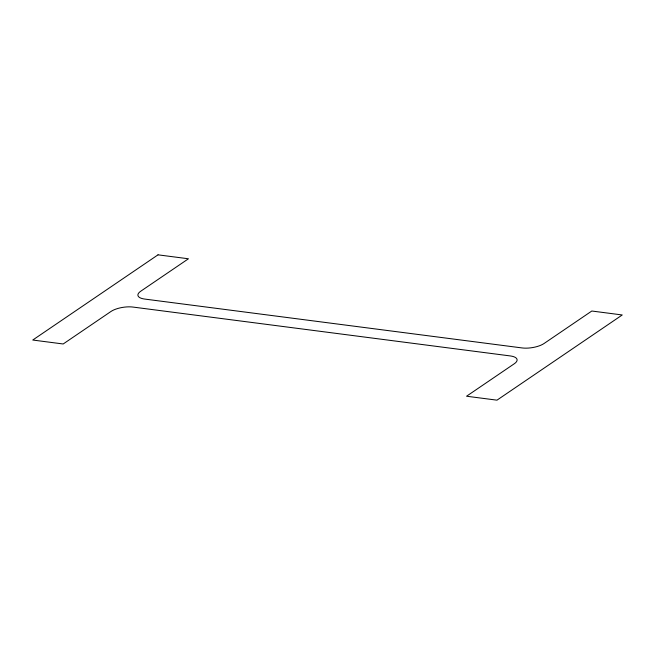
<?xml version="1.0" encoding="UTF-8"?>
<svg xmlns="http://www.w3.org/2000/svg" width="655" height="655" viewBox="0 0 655 655"><rect width="100%" height="100%" fill="white"/><g stroke="black" fill="none" stroke-linecap="round" stroke-linejoin="round"><path stroke-width="0.98" d="M158.019 254.836L32.75 340.035L63.183 343.981L110.924 311.51A15.99 5.936 -8.8 0 1 132.949 307.064L510.286 355.935A15.99 5.936 -8.8 0 1 514.29 363.754L466.548 396.226L496.981 400.164L622.25 314.965L591.817 311.019L544.076 343.49A15.99 5.936 -8.8 0 1 522.051 347.936L144.714 299.065A15.99 5.936 -8.8 0 1 140.71 291.246L188.452 258.774L158.019 254.836"/></g></svg>
